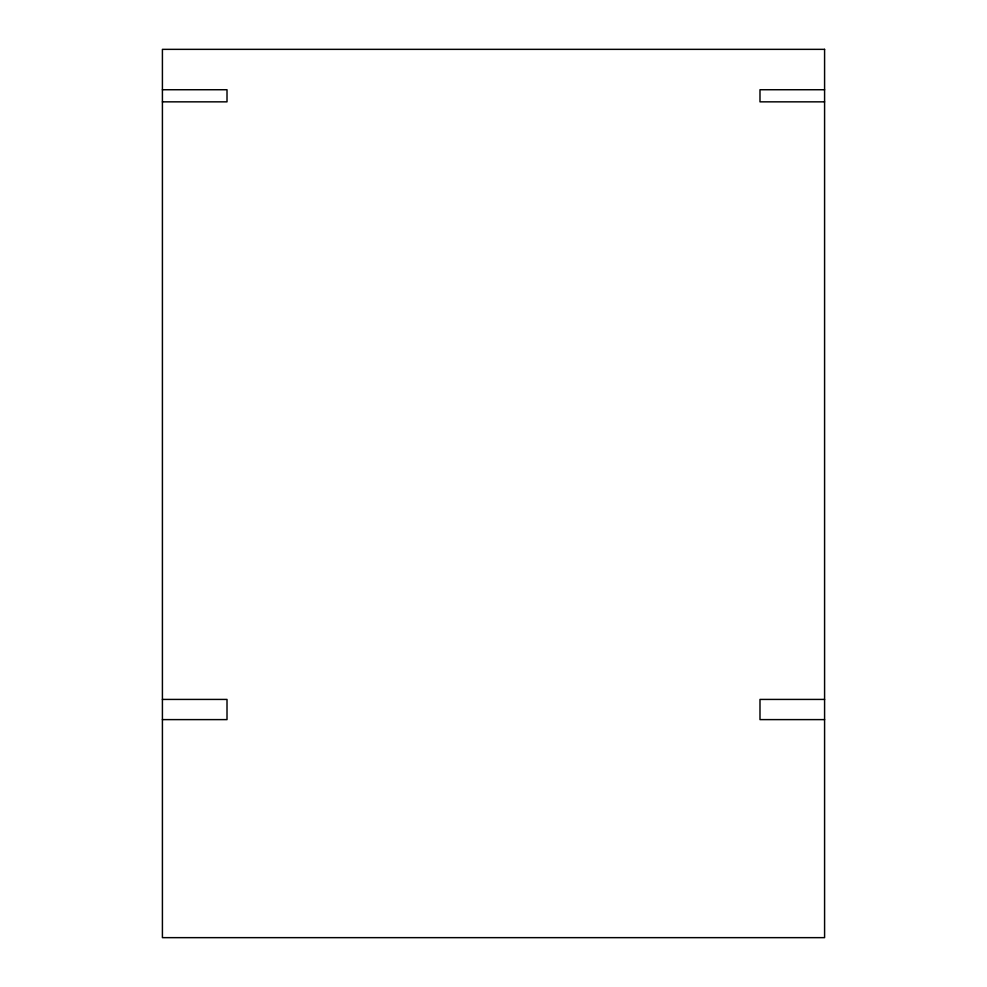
<?xml version="1.0" encoding="UTF-8"?>
<svg xmlns="http://www.w3.org/2000/svg" width="987" height="987" viewBox="0 0 987 987"><rect width="100%" height="100%" fill="white"/><g stroke="black" fill="none" stroke-linecap="round" stroke-linejoin="round"><path stroke-width="1.48" d="M162.411 89.731L227.01 89.731L227.01 101.846L162.411 101.846M824.589 89.731L759.99 89.731L759.99 101.846L824.589 101.846M162.411 699.425L227.01 699.425L227.01 719.609L162.411 719.609M824.589 699.425L759.99 699.425L759.99 719.609L824.589 719.609M824.589 49.35L162.411 49.35L162.411 937.65L824.589 937.65L824.589 49.35"/></g></svg>
